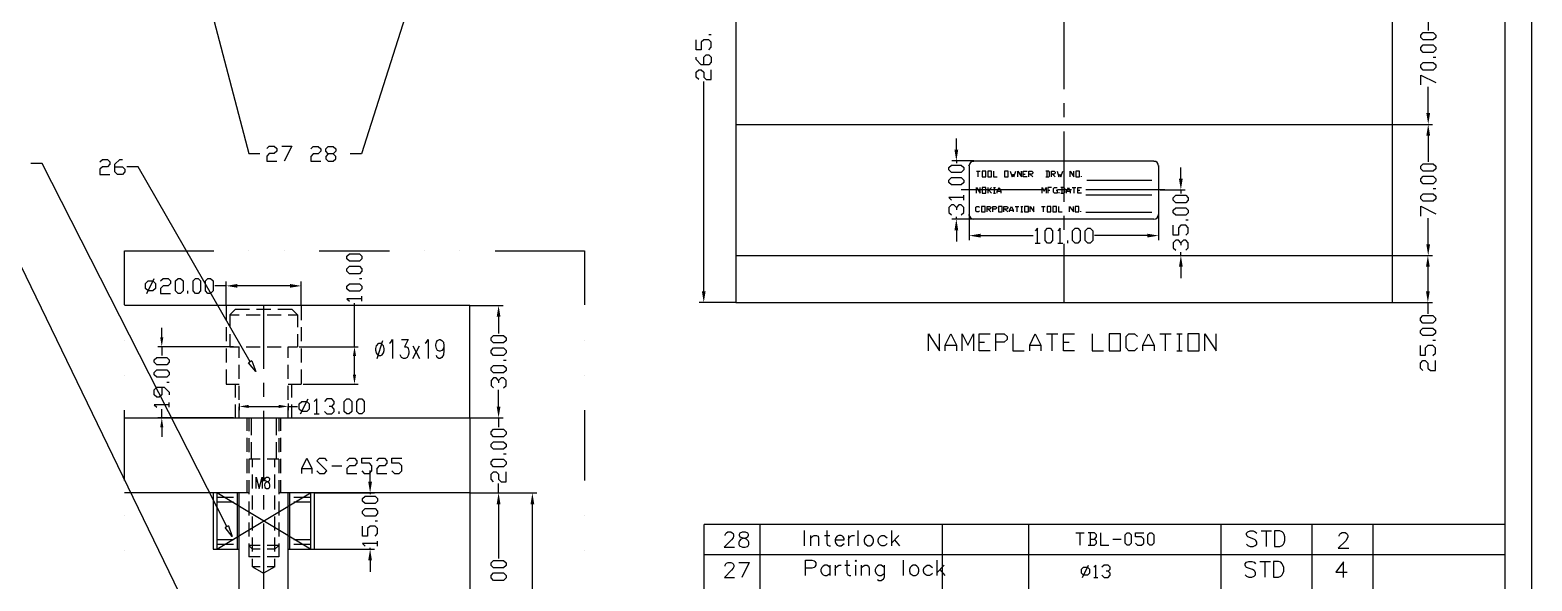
# Model space of a CAD drawing. Header units: inches. Extents: x 2 to 1172, y 492 to 1320.
# Drawn here: x 768.5 to 1169.4, y 760.3 to 907.4 of the extents above; entities that cross this region are included whole.
import ezdxf

# ---------------------------------------------------------------- set-up
doc = ezdxf.new("R2010")
doc.units = ezdxf.units.IN
doc.header["$MEASUREMENT"] = 0

# ---------------------------------------------------------------- blocks, each defined once
blk = doc.blocks.new('AHH1270-500010_1')
at = {"transparency": 33554687}
for points in [[(1140.78, 883.67), (1140.28, 880.67), (1139.78, 883.67)], [(1140.78, 877.66), (1140.28, 880.67), (1139.78, 877.66)], [(1014.81, 873.91), (1014.31, 870.9), (1013.81, 873.91)], [(1074.75, 866.15), (1074.25, 863.15), (1073.74, 866.15)], [(1014.81, 852.38), (1014.31, 855.39), (1013.81, 852.38)], [(1020.76, 850.45), (1017.76, 850.95), (1020.76, 851.45)], [(1065.32, 850.45), (1068.32, 850.95), (1065.32, 851.45)], [(1140.78, 848.63), (1140.28, 845.62), (1139.78, 848.63)], [(1074.75, 842.62), (1074.25, 845.62), (1073.74, 842.62)], [(1140.69, 842.62), (1140.19, 845.62), (1139.69, 842.62)], [(822.39, 837.03), (819.39, 837.53), (822.39, 838.03)], [(836.41, 837.03), (839.42, 837.53), (836.41, 838.03)], [(947.38, 836.11), (946.88, 833.11), (946.38, 836.11)], [(1140.69, 836.11), (1140.19, 833.11), (1139.69, 836.11)], [(892.61, 829.31), (892.11, 832.31), (891.61, 829.31)], [(802.61, 823.8), (802.2, 821.29), (801.78, 823.8)], [(854.06, 818.79), (853.64, 821.29), (853.22, 818.79)], [(854.06, 813.79), (853.64, 811.28), (853.22, 813.79)], [(802.61, 799.77), (802.2, 802.27), (801.78, 799.77)], [(825.4, 804.92), (822.89, 805.34), (825.4, 805.76)], [(833.41, 804.92), (835.91, 805.34), (833.41, 805.76)], [(892.61, 805.27), (892.11, 802.27), (891.61, 805.28)], [(892.61, 805.27), (892.11, 802.27), (891.61, 805.28)], [(858.31, 785.25), (857.81, 782.25), (857.31, 785.25)], [(892.61, 779.24), (892.11, 782.25), (891.61, 779.24)], [(892.61, 779.24), (892.11, 782.25), (891.61, 779.24)], [(901.63, 779.24), (901.13, 782.25), (900.63, 779.24)], [(858.31, 764.22), (857.81, 767.23), (857.31, 764.22)]]:
    blk.add_hatch(color=1, dxfattribs=at).paths.add_polyline_path(points)
for points in [[(0.12, 490.67), (1167.98, 490.67), (1167.98, 1318.03), (0.12, 1318.03), (0.12, 490.67)], [(21.3, 1310.77), (1160.72, 1310.77), (1160.72, 497.92)], [(839.57, 787.47), (839.57, 788.8), (840.92, 791.48), (842.25, 788.8), (842.25, 787.47)], [(843.58, 788.14), (844.26, 787.47), (845.59, 787.47), (846.26, 788.14), (843.58, 790.8), (844.26, 791.48), (845.59, 791.48), (846.26, 790.8)], [(851.6, 790.8), (852.27, 791.48), (853.6, 791.48), (854.28, 790.8), (854.28, 790.15), (853.6, 789.47), (852.27, 789.47), (851.6, 788.8), (851.6, 787.47), (854.28, 787.47)], [(855.61, 788.14), (856.26, 787.47), (857.61, 787.47), (858.27, 788.14), (858.27, 789.47), (857.61, 790.15), (855.61, 790.15), (855.61, 791.48), (858.27, 791.48)], [(859.61, 790.8), (860.27, 791.48), (861.62, 791.48), (862.27, 790.8), (862.27, 790.15), (861.62, 789.47), (860.27, 789.47), (859.61, 788.8), (859.61, 787.47), (862.27, 787.47)], [(863.6, 788.14), (864.28, 787.47), (865.61, 787.47), (866.28, 788.14), (866.28, 789.47), (865.61, 790.15), (863.6, 790.15), (863.6, 791.48), (866.28, 791.48)], [(839.57, 788.8), (842.25, 788.8)], [(847.59, 789.47), (850.27, 789.47)], [(816.87, 782.24), (816.87, 767.22)], [(841.91, 782.24), (841.91, 767.22)], [(821.38, 780.98), (816.87, 780.98)], [(821.38, 779.74), (816.87, 779.74)], [(841.91, 780.98), (837.41, 780.98)], [(841.91, 779.74), (837.41, 779.74)], [(952.56, 770.84), (952.56, 771.05), (952.74, 771.42), (952.95, 771.6), (953.32, 771.81), (954.08, 771.81), (954.47, 771.6), (954.69, 771.42), (954.85, 771.05), (954.85, 770.66), (954.69, 770.25), (954.3, 769.7), (952.35, 767.75), (955.06, 767.75)], [(957.19, 767.75), (957.95, 767.75), (958.53, 767.96), (958.71, 768.12), (958.93, 768.51), (958.93, 769.1), (958.71, 769.49), (958.32, 769.86), (957.77, 770.07), (956.6, 770.46), (956.42, 770.84), (956.42, 771.21), (956.6, 771.6), (957.19, 771.81), (957.95, 771.81), (958.53, 771.6), (958.71, 771.21), (958.71, 770.84), (958.53, 770.46), (958.16, 770.25), (956.81, 769.86), (956.42, 769.49), (956.21, 769.1), (956.21, 768.51), (956.42, 768.12), (957.19, 767.75)], [(973.8, 768.09), (973.8, 772.25)], [(975.38, 770.87), (975.38, 768.09)], [(975.38, 770.09), (975.99, 770.66), (976.38, 770.87), (977, 770.87), (977.39, 770.66), (977.55, 770.09), (977.55, 768.09)], [(979.14, 770.87), (980.54, 770.87)], [(979.76, 772.25), (979.76, 768.87), (979.94, 768.32), (980.33, 768.09), (980.76, 768.09)], [(981.93, 769.7), (984.32, 769.7), (984.32, 770.09), (984.09, 770.48), (983.93, 770.66), (983.54, 770.87), (982.92, 770.87), (982.53, 770.66), (982.14, 770.27), (981.93, 769.7), (981.93, 769.26), (982.14, 768.71), (982.53, 768.32), (982.92, 768.09), (983.54, 768.09), (984.32, 768.71)], [(985.49, 770.87), (985.49, 768.09)], [(985.49, 769.7), (985.72, 770.27), (986.11, 770.66), (986.5, 770.87), (987.1, 770.87)], [(988.08, 768.09), (988.08, 772.25)], [(990.65, 768.09), (991.27, 768.09), (991.66, 768.32), (992.05, 768.71), (992.23, 769.26), (992.23, 769.7), (992.05, 770.27), (991.66, 770.66), (991.27, 770.87), (990.65, 770.87), (990.26, 770.66), (989.87, 770.27), (989.66, 769.7), (989.66, 769.26), (989.87, 768.71), (990.65, 768.09)], [(995.81, 768.71), (995.42, 768.32), (995.03, 768.09), (994.43, 768.09), (994.04, 768.32), (993.65, 768.71), (993.44, 769.26), (993.44, 769.7), (993.65, 770.27), (994.04, 770.66), (994.43, 770.87), (995.03, 770.87), (995.81, 770.27)], [(997, 772.25), (997, 768.09)], [(997, 768.87), (998.99, 770.87)], [(1046.23, 771.58), (1048.41, 771.58)], [(1047.33, 768.3), (1047.33, 771.58)], [(1049.51, 768.3), (1051.16, 768.3), (1051.71, 768.83), (1051.71, 769.38), (1051.16, 769.93), (1051.71, 770.48), (1051.71, 771.03), (1051.16, 771.58), (1049.51, 771.58)], [(1050.06, 771.58), (1050.06, 768.3)], [(1050.06, 769.93), (1051.16, 769.93)], [(1052.81, 771.58), (1052.81, 768.3), (1054.99, 768.3)], [(1056.09, 769.93), (1058.29, 769.93)], [(1059.94, 768.3), (1059.39, 768.83), (1059.39, 771.03), (1059.94, 771.58), (1060.47, 771.58), (1061.02, 771.03), (1061.02, 768.83), (1060.47, 768.3), (1059.94, 768.3)], [(1062.12, 768.83), (1062.67, 768.3), (1063.77, 768.3), (1064.32, 768.83), (1064.32, 769.93), (1063.77, 770.48), (1062.12, 770.48), (1062.12, 771.58), (1064.32, 771.58)], [(1065.97, 768.3), (1065.42, 768.83), (1065.42, 771.03), (1065.97, 771.58), (1066.5, 771.58), (1067.05, 771.03), (1067.05, 768.83), (1066.5, 768.3), (1065.97, 768.3)], [(1091.74, 768.55), (1092.13, 768.16), (1092.73, 767.95), (1093.51, 767.95), (1094.11, 768.16), (1094.5, 768.55), (1094.5, 769.12), (1094.29, 769.54), (1094.11, 769.72), (1093.72, 769.93), (1092.13, 770.5), (1091.95, 770.71), (1091.74, 771.1), (1091.74, 771.49), (1092.13, 771.88), (1092.73, 772.11), (1093.51, 772.11), (1094.11, 771.88), (1094.5, 771.49)], [(1095.71, 772.11), (1098.48, 772.11)], [(1097.09, 767.95), (1097.09, 772.11)], [(1099.27, 767.95), (1100.66, 767.95), (1101.26, 768.16), (1101.65, 768.55), (1101.83, 768.94), (1102.04, 769.54), (1102.04, 770.5), (1101.83, 771.1), (1101.65, 771.49), (1101.26, 771.88), (1100.66, 772.11), (1099.27, 772.11), (1099.27, 767.95)], [(1116.51, 770.66), (1116.51, 770.87), (1116.67, 771.26), (1116.9, 771.44), (1117.29, 771.65), (1118.07, 771.65), (1118.46, 771.44), (1118.67, 771.26), (1118.85, 770.87), (1118.85, 770.48), (1118.67, 770.06), (1118.28, 769.49), (1116.28, 767.48), (1119.07, 767.48)], [(821.38, 769.72), (816.87, 769.72)], [(821.38, 768.48), (816.87, 768.48)], [(841.91, 769.72), (837.41, 769.72)], [(841.91, 768.48), (837.41, 768.48)], [(997.78, 769.7), (999.16, 768.09)], [(952.61, 762.71), (952.61, 762.93), (952.77, 763.32), (952.98, 763.48), (953.36, 763.69), (954.12, 763.69), (954.51, 763.48), (954.72, 763.32), (954.88, 762.93), (954.88, 762.55), (954.72, 762.13), (954.33, 761.58), (952.4, 759.65), (955.09, 759.65)], [(956.26, 763.69), (958.96, 763.69), (957.01, 759.65)], [(974, 760.16), (974, 764.31), (975.77, 764.31), (976.39, 764.1), (976.55, 763.92), (976.78, 763.53), (976.78, 762.93), (976.55, 762.54), (976.39, 762.32), (975.77, 762.15), (974, 762.15)], [(980.56, 762.32), (980.15, 762.71), (979.76, 762.93), (979.16, 762.93), (978.77, 762.71), (978.38, 762.32), (978.17, 761.76), (978.17, 761.33), (978.38, 760.76), (978.77, 760.37), (979.16, 760.16), (979.76, 760.16), (980.56, 760.76)], [(980.56, 762.93), (980.56, 760.16)], [(981.93, 762.93), (981.93, 760.16)], [(981.93, 761.76), (982.16, 762.32), (982.55, 762.71), (982.94, 762.93), (983.54, 762.93)], [(984.52, 762.93), (985.9, 762.93)], [(985.12, 764.31), (985.12, 760.94), (985.3, 760.37), (985.69, 760.16), (986.11, 760.16)], [(987.51, 763.92), (987.28, 764.1), (987.51, 764.31), (987.67, 764.1), (987.51, 763.92)], [(987.51, 760.16), (987.51, 762.93)], [(988.88, 762.93), (988.88, 760.16)], [(988.88, 762.15), (989.48, 762.71), (989.87, 762.93), (990.47, 762.93), (990.86, 762.71), (991.04, 762.15), (991.04, 760.16)], [(995.03, 762.32), (994.64, 762.71), (994.25, 762.93), (993.65, 762.93), (993.26, 762.71), (992.87, 762.32), (992.64, 761.76), (992.64, 761.33), (992.87, 760.76), (993.26, 760.37), (993.65, 760.16), (994.25, 760.16), (995.03, 760.76)], [(995.03, 762.93), (995.03, 759.77), (994.82, 759.15), (994.64, 758.99), (994.25, 758.76), (993.65, 758.76), (993.26, 758.99)], [(1000.17, 760.16), (1000.17, 764.31)], [(1002.76, 760.16), (1003.37, 760.16), (1003.76, 760.37), (1004.15, 760.76), (1004.32, 761.33), (1004.32, 761.76), (1004.15, 762.32), (1003.76, 762.71), (1003.37, 762.93), (1002.76, 762.93), (1002.37, 762.71), (1001.98, 762.32), (1001.77, 761.76), (1001.77, 761.33), (1001.98, 760.76), (1002.76, 760.16)], [(1007.92, 760.76), (1007.53, 760.37), (1007.14, 760.16), (1006.52, 760.16), (1006.13, 760.37), (1005.74, 760.76), (1005.53, 761.33), (1005.53, 761.76), (1005.74, 762.32), (1006.13, 762.71), (1006.52, 762.93), (1007.14, 762.93), (1007.92, 762.32)], [(1009.11, 764.31), (1009.11, 760.16)], [(1009.11, 760.94), (1011.1, 762.93)], [(1048.25, 760.25), (1047.7, 760.78), (1047.7, 761.88), (1048.25, 762.43), (1049.33, 762.43), (1049.88, 761.88), (1049.88, 760.78), (1049.33, 760.25), (1048.25, 760.25)], [(1047.97, 759.7), (1049.62, 762.98)], [(1051.53, 759.7), (1051.53, 762.98), (1050.98, 762.43)], [(1054.81, 761.33), (1055.36, 761.88), (1055.36, 762.43), (1054.81, 762.98), (1053.73, 762.98), (1053.18, 762.43)], [(1091.42, 760.37), (1091.81, 759.98), (1092.41, 759.77), (1093.19, 759.77), (1093.79, 759.98), (1094.18, 760.37), (1094.18, 760.94), (1093.97, 761.37), (1093.79, 761.54), (1093.4, 761.76), (1091.81, 762.32), (1091.63, 762.54), (1091.42, 762.93), (1091.42, 763.32), (1091.81, 763.71), (1092.41, 763.94), (1093.19, 763.94), (1093.79, 763.71), (1094.18, 763.32)], [(1095.37, 763.94), (1098.16, 763.94)], [(1096.77, 759.77), (1096.77, 763.94)], [(1098.95, 759.77), (1100.34, 759.77), (1100.94, 759.98), (1101.33, 760.37), (1101.51, 760.76), (1101.72, 761.37), (1101.72, 762.32), (1101.51, 762.93), (1101.33, 763.32), (1100.94, 763.71), (1100.34, 763.94), (1098.95, 763.94), (1098.95, 759.77)], [(1117.63, 759.7), (1117.63, 763.87), (1115.62, 761.1), (1118.62, 761.1)], [(1009.89, 761.76), (1011.28, 760.16)], [(1050.98, 759.7), (1052.08, 759.7)], [(1053.18, 760.25), (1053.73, 759.7), (1054.81, 759.7), (1055.36, 760.25), (1055.36, 760.78), (1054.81, 761.33), (1054.28, 761.33)]]:
    blk.add_lwpolyline(points, dxfattribs=at)
at = {"color": 4, "transparency": 33554687}
for points in [[(955.41, 965.77), (955.41, 833.1)], [(1130.65, 965.77), (1130.65, 833.1)], [(955.41, 880.66), (1130.65, 880.66)], [(1019.01, 870.89), (1067.07, 870.89)], [(1017.75, 869.65), (1017.75, 856.63)], [(1019.68, 868.13), (1020.68, 868.13)], [(1020.18, 866.62), (1020.18, 868.13)], [(1021.17, 866.62), (1022.18, 866.62), (1022.18, 868.13), (1021.17, 868.13), (1021.17, 866.62)], [(1022.68, 866.62), (1023.69, 866.62), (1023.69, 868.13), (1022.68, 868.13), (1022.68, 866.62)], [(1024.19, 868.13), (1024.19, 866.62), (1025.18, 866.62)], [(1027.18, 866.62), (1028.19, 866.62), (1028.19, 868.13), (1027.18, 868.13), (1027.18, 866.62)], [(1028.69, 868.13), (1029.19, 866.62), (1029.44, 867.36), (1029.68, 866.62), (1030.2, 868.13)], [(1030.7, 866.62), (1030.7, 868.13), (1031.69, 866.62), (1031.69, 868.13)], [(1033.2, 866.62), (1032.18, 866.62), (1032.18, 868.13), (1033.2, 868.13)], [(1032.18, 867.36), (1032.7, 867.36)], [(1033.69, 866.62), (1033.69, 868.13), (1034.44, 868.13), (1034.7, 867.88), (1034.7, 867.61), (1034.44, 867.36), (1033.69, 867.36)], [(1033.94, 867.36), (1034.7, 866.62)], [(1038.2, 866.62), (1038.96, 866.62), (1039.21, 866.87), (1039.21, 867.88), (1038.96, 868.13), (1038.2, 868.13)], [(1038.45, 868.13), (1038.45, 866.62)], [(1039.7, 866.62), (1039.7, 868.13), (1040.45, 868.13), (1040.7, 867.88), (1040.7, 867.61), (1040.45, 867.36), (1039.7, 867.36)], [(1039.95, 867.36), (1040.7, 866.62)], [(1041.21, 868.13), (1041.71, 866.62), (1041.96, 867.36), (1042.2, 866.62), (1042.7, 868.13)], [(1044.71, 866.62), (1044.71, 868.13), (1045.72, 866.62), (1045.72, 868.13)], [(1046.21, 866.62), (1047.21, 866.62), (1047.21, 868.13), (1046.21, 868.13), (1046.21, 866.62)], [(1047.72, 866.62), (1047.72, 866.87)], [(1068.31, 869.65), (1068.31, 856.63)], [(1019.72, 862.29), (1019.72, 863.8), (1020.71, 862.29), (1020.71, 863.8)], [(1021.23, 862.29), (1022.22, 862.29), (1022.22, 863.8), (1021.23, 863.8), (1021.23, 862.29)], [(1022.71, 863.8), (1022.71, 862.29)], [(1022.71, 863.05), (1022.96, 863.05), (1023.73, 863.8)], [(1022.96, 863.05), (1023.73, 862.29)], [(1024.22, 863.8), (1024.72, 863.8)], [(1024.22, 862.29), (1024.72, 862.29)], [(1024.47, 862.29), (1024.47, 863.8)], [(1025.23, 862.29), (1025.23, 862.81), (1025.73, 863.8), (1026.23, 862.81), (1026.23, 862.29)], [(1025.23, 862.81), (1026.23, 862.81)], [(1037.24, 862.29), (1037.24, 863.8), (1037.74, 862.81), (1038.25, 863.8), (1038.25, 862.29)], [(1039.74, 863.8), (1038.75, 863.8), (1038.75, 862.29)], [(1038.75, 863.05), (1039.24, 863.05)], [(1041, 863.05), (1041.25, 863.05), (1041.25, 862.29), (1040.5, 862.29), (1040.24, 862.54), (1040.24, 863.55), (1040.5, 863.8), (1041.25, 863.8)], [(1041.74, 862.29), (1041.74, 862.54)], [(1042.24, 862.29), (1043, 862.29), (1043.25, 862.54), (1043.25, 863.55), (1043, 863.8), (1042.24, 863.8)], [(1042.49, 863.8), (1042.49, 862.29)], [(1043.75, 862.29), (1043.75, 862.81), (1044.24, 863.8), (1044.74, 862.81), (1044.74, 862.29)], [(1043.75, 862.81), (1044.74, 862.81)], [(1045.26, 863.8), (1046.25, 863.8)], [(1045.75, 862.29), (1045.75, 863.8)], [(1047.76, 862.29), (1046.74, 862.29), (1046.74, 863.8), (1047.76, 863.8)], [(1046.74, 863.05), (1047.26, 863.05)], [(1049.17, 865.8), (1066.54, 865.8)], [(1020.52, 857.52), (1020.27, 857.27), (1019.77, 857.27), (1019.52, 857.52), (1019.52, 858.51), (1019.77, 858.76), (1020.27, 858.76), (1020.52, 858.51)], [(1021.03, 857.27), (1022.02, 857.27), (1022.02, 858.76), (1021.03, 858.76), (1021.03, 857.27)], [(1022.52, 857.27), (1022.52, 858.76), (1023.28, 858.76), (1023.53, 858.51), (1023.53, 858.27), (1023.28, 858.02), (1022.52, 858.02)], [(1024.03, 857.27), (1024.03, 858.76), (1024.77, 858.76), (1025.02, 858.51), (1025.02, 858.27), (1024.77, 858.02), (1024.03, 858.02)], [(1025.53, 857.27), (1026.53, 857.27), (1026.53, 858.76), (1025.53, 858.76), (1025.53, 857.27)], [(1027.02, 857.27), (1027.02, 858.76), (1027.79, 858.76), (1028.04, 858.51), (1028.04, 858.27), (1027.79, 858.02), (1027.02, 858.02)], [(1028.53, 857.27), (1028.53, 857.77), (1029.03, 858.76), (1029.52, 857.77), (1029.52, 857.27)], [(1030.04, 858.76), (1031.03, 858.76)], [(1030.54, 857.27), (1030.54, 858.76)], [(1031.53, 858.76), (1032.04, 858.76)], [(1031.78, 857.27), (1031.78, 858.76)], [(1032.54, 857.27), (1033.53, 857.27), (1033.53, 858.76), (1032.54, 858.76), (1032.54, 857.27)], [(1034.03, 857.27), (1034.03, 858.76), (1035.04, 857.27), (1035.04, 858.76)], [(1037.04, 858.76), (1038.04, 858.76)], [(1037.54, 857.27), (1037.54, 858.76)], [(1038.55, 857.27), (1039.54, 857.27), (1039.54, 858.76), (1038.55, 858.76), (1038.55, 857.27)], [(1040.04, 857.27), (1041.05, 857.27), (1041.05, 858.76), (1040.04, 858.76), (1040.04, 857.27)], [(1041.55, 858.76), (1041.55, 857.27), (1042.54, 857.27)], [(1044.55, 857.27), (1044.55, 858.76), (1045.56, 857.27), (1045.56, 858.76)], [(1046.05, 857.27), (1047.05, 857.27), (1047.05, 858.76), (1046.05, 858.76), (1046.05, 857.27)], [(1048.86, 861.83), (1066.54, 861.83)], [(1067.07, 855.37), (1019.01, 855.37)], [(1022.77, 858.02), (1023.53, 857.27)], [(1027.27, 858.02), (1028.04, 857.27)], [(1028.53, 857.77), (1029.52, 857.77)], [(1031.53, 857.27), (1032.04, 857.27)], [(1047.56, 857.27), (1047.56, 857.52)], [(1048.86, 857.2), (1066.54, 857.2)], [(955.41, 845.62), (1130.65, 845.62)], [(884.46, 802.26), (884.46, 832.3), (792.24, 832.3)], [(819.37, 832.3), (819.37, 828.37)], [(820.39, 829.8), (821.89, 831.29), (825.63, 831.29)], [(827.51, 831.29), (831.27, 831.29)], [(833.15, 831.29), (836.9, 831.29)], [(836.9, 831.29), (838.4, 829.8)], [(839.41, 832.3), (839.41, 828.37)], [(955.41, 833.1), (1130.65, 833.1)], [(819.37, 826.49), (819.37, 822.73)], [(820.39, 829.8), (822.81, 829.8)], [(820.39, 829.8), (820.39, 826.49)], [(824.69, 829.8), (828.45, 829.8)], [(830.33, 829.8), (834.09, 829.8)], [(835.96, 829.8), (838.4, 829.8)], [(838.4, 829.8), (838.4, 826.49)], [(839.41, 826.49), (839.41, 822.73)], [(820.39, 824.61), (820.39, 821.29)], [(838.4, 824.61), (838.4, 821.29)], [(860.18, 818.91), (859.84, 819.11), (859.49, 819.64), (859.33, 820.31), (859.33, 820.79), (859.52, 821.52), (860.18, 822.25)], [(859.67, 818.17), (861.19, 822.97)], [(860.18, 822.25), (860.7, 822.25)], [(860.7, 818.91), (861.01, 819.11), (861.39, 819.64), (861.53, 820.31), (861.53, 820.79), (861.35, 821.52), (860.7, 822.25)], [(862.98, 822.25), (863.36, 822.46), (863.82, 823.19), (863.82, 818.17)], [(866.18, 823.19), (868, 823.19), (867.01, 821.25), (867.49, 821.25), (867.86, 821.04), (868, 820.79), (868.18, 820.1), (868.18, 819.59), (868, 818.91), (867.66, 818.43), (867.17, 818.17), (866.69, 818.17), (866.18, 818.43), (865.84, 819.11)], [(872.49, 822.25), (872.86, 822.46), (873.34, 823.19), (873.34, 818.17)], [(877.51, 821.52), (877.37, 820.79), (876.99, 820.31), (876.53, 820.1), (876.34, 820.1), (875.84, 820.31), (875.5, 820.79), (875.36, 821.52), (875.36, 821.77), (875.5, 822.46), (875.84, 822.92), (876.34, 823.19), (876.53, 823.19), (876.99, 822.92), (877.37, 822.46), (877.51, 821.52), (877.51, 820.31), (877.37, 819.11), (876.99, 818.43), (876.53, 818.17), (876.19, 818.17), (875.68, 818.43), (875.5, 818.91)], [(1006.84, 820.23), (1006.84, 824.73), (1009.84, 820.23), (1009.84, 824.73)], [(1011.35, 820.23), (1011.35, 821.73), (1012.85, 824.73), (1014.36, 821.73), (1014.36, 820.23)], [(1015.85, 820.23), (1015.85, 824.73), (1017.36, 821.73), (1018.87, 824.73), (1018.87, 820.23)], [(1023.37, 820.23), (1020.36, 820.23), (1020.36, 824.73), (1023.37, 824.73)], [(1020.36, 822.48), (1021.86, 822.48)], [(1024.86, 820.23), (1024.86, 824.73), (1027.11, 824.73), (1027.88, 823.99), (1027.88, 823.22), (1027.11, 822.48), (1024.86, 822.48)], [(1029.37, 824.73), (1029.37, 820.23), (1032.38, 820.23)], [(1033.89, 820.23), (1033.89, 821.73), (1035.38, 824.73), (1036.88, 821.73), (1036.88, 820.23)], [(1038.39, 824.73), (1041.39, 824.73)], [(1039.88, 820.23), (1039.88, 824.73)], [(1045.89, 820.23), (1042.9, 820.23), (1042.9, 824.73), (1045.89, 824.73)], [(1042.9, 822.48), (1044.39, 822.48)], [(1050.61, 824.73), (1050.61, 820.23), (1053.63, 820.23)], [(1055.12, 820.23), (1058.13, 820.23), (1058.13, 824.73), (1055.12, 824.73), (1055.12, 820.23)], [(1062.63, 820.97), (1061.89, 820.23), (1060.38, 820.23), (1059.64, 820.97), (1059.64, 823.99), (1060.38, 824.73), (1061.89, 824.73), (1062.63, 823.99)], [(1064.14, 820.23), (1064.14, 821.73), (1065.63, 824.73), (1067.14, 821.73), (1067.14, 820.23)], [(1068.65, 824.73), (1071.64, 824.73)], [(1070.14, 820.23), (1070.14, 824.73)], [(1073.15, 824.73), (1074.64, 824.73)], [(1073.9, 820.23), (1073.9, 824.73)], [(1076.15, 820.23), (1079.16, 820.23), (1079.16, 824.73), (1076.15, 824.73), (1076.15, 820.23)], [(1080.65, 820.23), (1080.65, 824.73), (1083.67, 820.23), (1083.67, 824.73)], [(819.37, 820.85), (819.37, 817.09)], [(820.39, 821.29), (822.81, 821.29)], [(822.89, 818.35), (822.89, 821.29)], [(824.69, 821.29), (828.45, 821.29)], [(830.33, 821.29), (834.09, 821.29)], [(835.9, 818.35), (835.9, 821.29)], [(835.96, 821.29), (838.4, 821.29)], [(839.41, 820.85), (839.41, 817.09)], [(860.18, 818.91), (860.7, 818.91)], [(869.19, 818.17), (871.02, 821.52)], [(869.19, 821.52), (871.02, 818.17)], [(1011.35, 821.73), (1014.36, 821.73)], [(1033.89, 821.73), (1036.88, 821.73)], [(1064.14, 821.73), (1067.14, 821.73)], [(1073.15, 820.23), (1074.64, 820.23)], [(819.37, 815.22), (819.37, 811.27), (822.89, 811.27)], [(822.89, 812.71), (822.89, 816.47)], [(835.9, 812.71), (835.9, 816.47)], [(839.41, 815.22), (839.41, 811.27)], [(821.89, 807.71), (821.89, 811.27)], [(822.89, 807.08), (822.89, 810.84)], [(835.9, 811.27), (839.41, 811.27)], [(835.9, 807.08), (835.9, 810.84)], [(836.9, 807.71), (836.9, 811.27)], [(792.24, 802.26), (884.46, 802.26), (884.46, 782.24), (833.4, 782.24)], [(821.89, 802.26), (821.89, 805.83)], [(821.89, 802.26), (822.89, 802.26)], [(821.89, 802.26), (825.63, 802.26)], [(822.89, 802.26), (822.89, 805.2)], [(824.89, 802.26), (824.89, 798.82)], [(825.39, 802.26), (825.39, 798.75)], [(826.1, 802.26), (826.1, 797.69)], [(827.51, 802.26), (831.27, 802.26)], [(832.69, 802.26), (832.69, 797.69)], [(833.15, 802.26), (836.9, 802.26)], [(833.4, 802.26), (833.4, 798.75)], [(833.9, 802.26), (833.9, 798.82)], [(835.9, 802.26), (835.9, 805.2)], [(835.9, 802.26), (836.9, 802.26)], [(836.9, 802.26), (836.9, 805.83)], [(824.89, 796.94), (824.89, 793.18)], [(825.39, 796.89), (825.39, 793.13)], [(826.1, 795.82), (826.1, 791.25)], [(832.69, 795.82), (832.69, 791.25)], [(833.4, 796.89), (833.4, 793.13)], [(833.9, 796.94), (833.9, 793.18)], [(824.89, 791.32), (824.89, 787.56)], [(825.39, 791.25), (825.39, 787.49)], [(828.45, 791.25), (825.39, 791.25)], [(826.4, 789.08), (826.4, 791.25)], [(833.4, 791.25), (830.33, 791.25)], [(832.39, 789.08), (832.39, 791.25)], [(833.4, 791.25), (833.4, 787.49)], [(833.9, 791.32), (833.9, 787.56)], [(826.4, 783.46), (826.4, 787.2)], [(827.35, 783.44), (827.35, 786.44), (828.15, 783.44), (828.95, 786.44), (828.95, 783.44)], [(830.17, 783.44), (830.56, 783.44), (830.87, 783.59), (830.95, 783.71), (831.06, 783.99), (831.06, 784.44), (830.95, 784.72), (830.76, 785.01), (830.46, 785.17), (829.86, 785.45), (829.75, 785.71), (829.75, 786), (829.86, 786.28), (830.17, 786.44), (830.56, 786.44), (830.87, 786.28), (830.95, 786), (830.87, 785.45), (830.65, 785.29), (829.94, 785.01), (829.75, 784.72), (829.66, 784.44), (829.75, 783.71), (830.17, 783.44)], [(832.39, 783.46), (832.39, 787.2)], [(825.39, 782.24), (792.24, 782.24)], [(815.88, 782.24), (815.88, 767.22)], [(822.39, 767.22), (822.39, 782.24)], [(822.89, 632.05), (822.89, 782.24)], [(824.89, 785.68), (824.89, 782.24)], [(825.39, 785.61), (825.39, 781.87)], [(833.4, 785.61), (833.4, 781.87)], [(833.9, 785.68), (833.9, 782.24)], [(835.9, 632.05), (835.9, 782.24)], [(836.4, 767.22), (836.4, 782.24)], [(842.91, 782.24), (842.91, 767.22)], [(884.46, 782.24), (884.46, 732.18)], [(825.39, 779.99), (825.39, 776.23)], [(826.4, 777.82), (826.4, 781.58)], [(832.39, 777.82), (832.39, 781.58)], [(833.4, 779.99), (833.4, 776.23)], [(825.39, 774.35), (825.39, 770.61)], [(826.4, 772.18), (826.4, 775.94)], [(832.39, 772.18), (832.39, 775.94)], [(833.4, 774.35), (833.4, 770.61)], [(826.4, 766.56), (826.4, 770.32)], [(832.39, 766.56), (832.39, 770.32)], [(946.99, 546.64), (946.99, 773.82)], [(1160.69, 773.82), (947.03, 773.82)], [(961.94, 546.64), (961.94, 773.82)], [(1010.62, 546.64), (1010.62, 773.82)], [(1033.62, 546.64), (1033.62, 773.82)], [(1085, 546.64), (1085, 773.82)], [(1109.33, 546.64), (1109.33, 773.82)], [(1125.56, 546.64), (1125.56, 773.82)], [(815.88, 767.22), (822.89, 767.22)], [(825.39, 768.73), (825.39, 765.21)], [(828.45, 768.21), (825.39, 768.21)], [(826.4, 767.22), (825.39, 768.21)], [(828.45, 767.22), (826.4, 767.22)], [(833.4, 768.21), (830.33, 768.21)], [(832.39, 767.22), (830.33, 767.22)], [(832.39, 767.22), (833.4, 768.21)], [(833.4, 768.73), (833.4, 765.21)], [(835.9, 767.22), (842.91, 767.22)], [(828.45, 765.21), (825.39, 765.21)], [(826.4, 762.52), (826.4, 764.68)], [(826.4, 762.52), (829.39, 760.78)], [(828.45, 762.52), (826.4, 762.52)], [(832.39, 762.52), (829.39, 760.78)], [(833.4, 765.21), (830.33, 765.21)], [(832.39, 762.52), (830.33, 762.52)], [(832.39, 762.52), (832.39, 764.68)], [(1160.65, 765.71), (946.99, 765.71)]]:
    blk.add_lwpolyline(points, dxfattribs=at)
at = {"color": 1, "transparency": 33554687}
for points in [[(880.03, 949.95), (855.5, 872.79), (852.48, 872.79)], [(807.24, 942.17), (825.4, 872.86), (828.4, 872.86)], [(1140.28, 912.69), (1140.28, 905.69)], [(1043.04, 908.83), (1043.04, 890.05)], [(948.21, 900.6), (948.87, 901.27), (948.87, 902.6), (948.21, 903.27), (946.87, 903.27), (946.21, 902.6), (946.21, 900.6), (944.86, 900.6), (944.86, 903.27)], [(948.87, 904.61), (948.21, 904.61)], [(1142.28, 903.86), (1141.61, 903.19), (1138.93, 903.19), (1138.27, 903.86), (1138.27, 904.52), (1138.93, 905.19), (1141.61, 905.19), (1142.28, 904.52), (1142.28, 903.86)], [(946.87, 896.59), (946.87, 898.59), (947.54, 899.27), (948.21, 899.27), (948.87, 898.59), (948.87, 897.26), (948.21, 896.59), (946.21, 896.59), (944.86, 897.94), (944.86, 898.59)], [(1142.28, 900.53), (1141.61, 899.85), (1138.93, 899.85), (1138.27, 900.53), (1138.27, 901.18), (1138.93, 901.86), (1141.61, 901.86), (1142.28, 901.18), (1142.28, 900.53)], [(1142.28, 898.52), (1141.61, 898.52)], [(945.54, 892.6), (944.86, 893.26), (944.86, 894.59), (945.54, 895.26), (946.21, 895.26), (946.87, 894.59), (946.87, 893.26), (947.54, 892.6), (948.87, 892.6), (948.87, 895.26)], [(1142.28, 895.84), (1141.61, 895.17), (1138.93, 895.17), (1138.27, 895.84), (1138.27, 896.52), (1138.93, 897.17), (1141.61, 897.17), (1142.28, 896.52), (1142.28, 895.84)], [(946.87, 836.1), (946.87, 892.08)], [(1138.27, 891.18), (1138.27, 893.84), (1142.28, 891.84)], [(1140.28, 883.66), (1140.28, 890.67)], [(1043.04, 886.29), (1043.04, 882.54)], [(1043.04, 878.78), (1043.04, 860)], [(1130.65, 880.66), (1141.46, 880.66)], [(1130.65, 880.66), (1141.46, 880.66)], [(830.21, 874.19), (830.87, 874.86), (832.21, 874.86), (832.87, 874.19), (832.87, 873.53), (832.21, 872.86), (830.87, 872.86), (830.21, 872.19), (830.21, 870.86), (832.87, 870.86)], [(834.2, 874.86), (836.88, 874.86), (834.87, 870.86)], [(841.97, 874.12), (842.64, 874.79), (843.97, 874.79), (844.63, 874.12), (844.63, 873.46), (843.97, 872.79), (842.64, 872.79), (841.97, 872.12), (841.97, 870.79), (844.63, 870.79)], [(846.63, 870.79), (847.98, 870.79), (848.64, 871.46), (848.64, 872.12), (847.98, 872.79), (846.63, 872.79), (845.98, 873.46), (845.98, 874.12), (846.63, 874.79), (847.98, 874.79), (848.64, 874.12), (848.64, 873.46), (847.98, 872.79)], [(1014.31, 873.91), (1014.31, 876.9)], [(1140.28, 877.65), (1140.28, 870.64)], [(826.01, 716.14), (750.87, 871.09), (747.87, 871.09)], [(819.59, 773.25), (770.29, 870.2), (767.27, 870.2)], [(785.68, 870.66), (786.35, 871.32), (787.68, 871.32), (788.36, 870.66), (788.36, 869.99), (787.68, 869.31), (786.35, 869.31), (785.68, 868.66), (785.68, 867.31), (788.36, 867.31)], [(789.69, 869.31), (791.69, 869.31), (792.37, 868.66), (792.37, 867.98), (791.69, 867.31), (790.36, 867.31), (789.69, 867.98), (789.69, 869.99), (791.02, 871.32), (791.69, 871.32)], [(846.63, 872.79), (845.98, 872.12), (845.98, 871.46), (846.63, 870.79)], [(1019.01, 870.89), (1013.1, 870.89)], [(1014.31, 870.89), (1014.31, 870.31)], [(1142.28, 868.82), (1141.61, 868.14), (1138.93, 868.14), (1138.27, 868.82), (1138.27, 869.47), (1138.93, 870.15), (1141.61, 870.15), (1142.28, 869.47), (1142.28, 868.82)], [(825.78, 817.26), (795.86, 869.31), (792.86, 869.31)], [(1016.31, 868.48), (1015.64, 867.81), (1012.98, 867.81), (1012.31, 868.48), (1012.31, 869.14), (1012.98, 869.81), (1015.64, 869.81), (1016.31, 869.14), (1016.31, 868.48)], [(1016.31, 865.15), (1015.64, 864.47), (1012.98, 864.47), (1012.31, 865.15), (1012.31, 865.8), (1012.98, 866.48), (1015.64, 866.48), (1016.31, 865.8), (1016.31, 865.15)], [(1074.23, 866.14), (1074.23, 869.14)], [(1142.28, 865.47), (1141.61, 864.81), (1138.93, 864.81), (1138.27, 865.47), (1138.27, 866.14), (1138.93, 866.81), (1141.61, 866.81), (1142.28, 866.14), (1142.28, 865.47)], [(1016.31, 863.14), (1015.64, 863.14)], [(1037.56, 863.14), (1016.4, 863.14)], [(1045.08, 863.14), (1041.32, 863.14)], [(1069.99, 863.14), (1048.84, 863.14)], [(1068.68, 863.14), (1075.44, 863.14)], [(1074.23, 863.14), (1074.23, 862.22)], [(1142.28, 860.8), (1141.61, 860.13), (1138.93, 860.13), (1138.27, 860.8), (1138.27, 861.48), (1138.93, 862.13), (1141.61, 862.13), (1142.28, 861.48), (1142.28, 860.8)], [(1142.28, 863.46), (1141.61, 863.46)], [(1016.31, 861.14), (1012.31, 861.14), (1012.98, 860.46)], [(1014.31, 858.46), (1013.64, 859.13), (1012.98, 859.13), (1012.31, 858.46), (1012.31, 857.13), (1012.98, 856.46)], [(1015.64, 856.46), (1016.31, 857.13), (1016.31, 858.46), (1015.64, 859.13), (1014.97, 859.13), (1014.31, 858.46), (1014.31, 857.8)], [(1016.31, 860.46), (1016.31, 861.79)], [(1076.24, 860.38), (1075.56, 859.72), (1072.9, 859.72), (1072.23, 860.38), (1072.23, 861.05), (1072.9, 861.72), (1075.56, 861.72), (1076.24, 861.05), (1076.24, 860.38)], [(1076.24, 857.04), (1075.56, 856.39), (1072.9, 856.39), (1072.23, 857.04), (1072.23, 857.72), (1072.9, 858.37), (1075.56, 858.37), (1076.24, 857.72), (1076.24, 857.04)], [(1138.27, 856.12), (1138.27, 858.8), (1142.28, 856.79)], [(1019.01, 855.37), (1013.1, 855.37)], [(1014.31, 855.37), (1014.31, 855.96)], [(1017.75, 856.63), (1017.75, 849.74)], [(1043.04, 856.24), (1043.04, 852.5)], [(1068.31, 856.63), (1068.31, 849.74)], [(1076.24, 855.04), (1075.56, 855.04)], [(1140.28, 848.62), (1140.28, 855.62)], [(1014.31, 852.38), (1014.31, 849.36)], [(1020.75, 850.94), (1034.86, 850.94)], [(1036.02, 848.94), (1036.02, 852.95), (1035.36, 852.27)], [(1038.69, 848.94), (1038.02, 849.61), (1038.02, 852.27), (1038.69, 852.95), (1039.37, 852.95), (1040.02, 852.27), (1040.02, 849.61), (1039.37, 848.94), (1038.69, 848.94)], [(1042.03, 848.94), (1042.03, 852.95), (1041.37, 852.27)], [(1046.04, 848.94), (1045.36, 849.61), (1045.36, 852.27), (1046.04, 852.95), (1046.71, 852.95), (1047.37, 852.27), (1047.37, 849.61), (1046.71, 848.94), (1046.04, 848.94)], [(1049.37, 848.94), (1048.71, 849.61), (1048.71, 852.27), (1049.37, 852.95), (1050.04, 852.95), (1050.72, 852.27), (1050.72, 849.61), (1050.04, 848.94), (1049.37, 848.94)], [(1065.31, 850.94), (1051.21, 850.94)], [(1075.56, 851.03), (1076.24, 851.7), (1076.24, 853.03), (1075.56, 853.71), (1074.23, 853.71), (1073.58, 853.03), (1073.58, 851.03), (1072.23, 851.03), (1072.23, 853.71)], [(855.64, 844.75), (854.97, 844.1), (852.29, 844.1), (851.63, 844.75), (851.63, 845.43), (852.29, 846.1), (854.97, 846.1), (855.64, 845.43), (855.64, 844.75)], [(1035.36, 848.94), (1036.69, 848.94)], [(1041.37, 848.94), (1042.7, 848.94)], [(1043.04, 848.74), (1043.04, 833.1)], [(1044.03, 848.94), (1044.03, 849.61)], [(1074.23, 849.03), (1073.58, 849.7), (1072.9, 849.7), (1072.23, 849.03), (1072.23, 847.7), (1072.9, 847.04)], [(1075.56, 847.04), (1076.24, 847.7), (1076.24, 849.03), (1075.56, 849.7), (1074.91, 849.7), (1074.23, 849.03), (1074.23, 848.37)], [(1074.23, 845.62), (1074.23, 846.53)], [(855.64, 841.42), (854.97, 840.76), (852.29, 840.76), (851.63, 841.42), (851.63, 842.09), (852.29, 842.77), (854.97, 842.77), (855.64, 842.09), (855.64, 841.42)], [(1073.74, 845.62), (1075.44, 845.62)], [(1074.23, 842.61), (1074.23, 839.61)], [(1130.65, 845.62), (1141.39, 845.62)], [(1130.65, 845.62), (1141.46, 845.62)], [(1140.19, 842.61), (1140.19, 836.1)], [(798.52, 836.19), (797.84, 836.86), (797.84, 838.19), (798.52, 838.86), (799.85, 838.86), (800.52, 838.19), (800.52, 836.86), (799.85, 836.19), (798.52, 836.19)], [(798.18, 835.53), (800.19, 839.52)], [(801.85, 838.86), (802.53, 839.52), (803.86, 839.52), (804.53, 838.86), (804.53, 838.19), (803.86, 837.52), (802.53, 837.52), (801.85, 836.86), (801.85, 835.53), (804.53, 835.53)], [(806.53, 835.53), (805.86, 836.19), (805.86, 838.86), (806.53, 839.52), (807.19, 839.52), (807.86, 838.86), (807.86, 836.19), (807.19, 835.53), (806.53, 835.53)], [(811.2, 835.53), (810.54, 836.19), (810.54, 838.86), (811.2, 839.52), (811.87, 839.52), (812.55, 838.86), (812.55, 836.19), (811.87, 835.53), (811.2, 835.53)], [(814.53, 835.53), (813.88, 836.19), (813.88, 838.86), (814.53, 839.52), (815.21, 839.52), (815.88, 838.86), (815.88, 836.19), (815.21, 835.53), (814.53, 835.53)], [(819.37, 832.3), (819.37, 838.72)], [(839.41, 832.3), (839.41, 838.72)], [(855.64, 836.75), (854.97, 836.08), (852.29, 836.08), (851.63, 836.75), (851.63, 837.41), (852.29, 838.08), (854.97, 838.08), (855.64, 837.41), (855.64, 836.75)], [(855.64, 839.41), (854.97, 839.41)], [(809.19, 835.53), (809.19, 836.19)], [(819.37, 837.52), (816.38, 837.52)], [(836.4, 837.52), (822.39, 837.52)], [(855.64, 834.08), (851.63, 834.08), (852.29, 833.42)], [(855.64, 833.42), (855.64, 834.75)], [(829.39, 832.3), (829.39, 815.4)], [(853.64, 821.29), (853.64, 832.91)], [(884.46, 832.3), (893.29, 832.3)], [(955.41, 833.1), (945.68, 833.1)], [(1130.65, 833.1), (1141.39, 833.1)], [(1140.19, 833.1), (1140.19, 830.09)], [(802.19, 823.79), (802.19, 826.29)], [(892.1, 829.31), (892.1, 824.78)], [(1142.19, 828.26), (1141.52, 827.59), (1138.86, 827.59), (1138.18, 828.26), (1138.18, 828.93), (1138.86, 829.59), (1141.52, 829.59), (1142.19, 828.93), (1142.19, 828.26)], [(1142.19, 824.93), (1141.52, 824.25), (1138.86, 824.25), (1138.18, 824.93), (1138.18, 825.58), (1138.86, 826.26), (1141.52, 826.26), (1142.19, 825.58), (1142.19, 824.93)], [(894.11, 822.96), (893.43, 822.28), (890.75, 822.28), (890.1, 822.96), (890.1, 823.63), (890.75, 824.29), (893.43, 824.29), (894.11, 823.63), (894.11, 822.96)], [(1142.19, 822.92), (1141.52, 822.92)], [(804.19, 817.12), (803.52, 816.45), (800.86, 816.45), (800.19, 817.12), (800.19, 817.78), (800.86, 818.45), (803.52, 818.45), (804.19, 817.78), (804.19, 817.12)], [(821.38, 821.29), (801.18, 821.29)], [(802.19, 821.29), (802.19, 818.95)], [(838.9, 821.29), (854.63, 821.29)], [(853.64, 813.77), (853.64, 818.79)], [(894.11, 819.62), (893.43, 818.95), (890.75, 818.95), (890.1, 819.62), (890.1, 820.28), (890.75, 820.95), (893.43, 820.95), (894.11, 820.28), (894.11, 819.62)], [(1141.52, 818.91), (1142.19, 819.59), (1142.19, 820.92), (1141.52, 821.59), (1140.19, 821.59), (1139.51, 820.92), (1139.51, 818.91), (1138.18, 818.91), (1138.18, 821.59)], [(804.19, 813.77), (803.52, 813.11), (800.86, 813.11), (800.19, 813.77), (800.19, 814.44), (800.86, 815.12), (803.52, 815.12), (804.19, 814.44), (804.19, 813.77)], [(826.2, 817.51), (827.27, 814.66), (825.33, 817.02)], [(826.2, 817.51), (825.33, 817.02)], [(894.11, 814.94), (893.43, 814.28), (890.75, 814.28), (890.1, 814.94), (890.1, 815.61), (890.75, 816.29), (893.43, 816.29), (894.11, 815.61), (894.11, 814.94)], [(894.11, 817.62), (893.43, 817.62)], [(1138.86, 814.91), (1138.18, 815.58), (1138.18, 816.91), (1138.86, 817.58), (1139.51, 817.58), (1140.19, 816.91), (1140.19, 815.58), (1140.86, 814.91), (1142.19, 814.91), (1142.19, 817.58)], [(802.19, 810.44), (802.19, 808.43), (801.52, 807.78), (800.86, 807.78), (800.19, 808.43), (800.19, 809.78), (800.86, 810.44), (802.86, 810.44), (804.19, 809.11), (804.19, 808.43)], [(804.19, 811.77), (803.52, 811.77)], [(829.39, 811.64), (829.39, 807.9)], [(839.91, 811.27), (854.63, 811.27)], [(892.1, 812.28), (891.43, 812.94), (890.75, 812.94), (890.1, 812.28), (890.1, 810.93), (890.75, 810.28)], [(893.43, 810.28), (894.11, 810.93), (894.11, 812.28), (893.43, 812.94), (892.76, 812.94), (892.1, 812.28), (892.1, 811.61)], [(804.19, 805.1), (804.19, 806.43)], [(822.89, 806.11), (822.89, 804.34)], [(835.9, 806.11), (835.9, 804.34)], [(839.57, 804), (838.9, 804.65), (838.9, 806), (839.57, 806.66), (840.9, 806.66), (841.58, 806), (841.58, 804.65), (840.9, 804), (839.57, 804)], [(839.24, 803.32), (841.24, 807.33)], [(843.58, 803.32), (843.58, 807.33), (842.91, 806.66)], [(847.59, 805.33), (848.25, 806), (848.25, 806.66), (847.59, 807.33), (846.24, 807.33), (845.59, 806.66)], [(851.6, 803.32), (850.92, 804), (850.92, 806.66), (851.6, 807.33), (852.25, 807.33), (852.93, 806.66), (852.93, 804), (852.25, 803.32), (851.6, 803.32)], [(854.93, 803.32), (854.26, 804), (854.26, 806.66), (854.93, 807.33), (855.59, 807.33), (856.26, 806.66), (856.26, 804), (855.59, 803.32), (854.93, 803.32)], [(892.1, 805.26), (892.1, 809.78)], [(892.1, 805.26), (892.1, 808.27)], [(804.19, 805.77), (800.19, 805.77), (800.86, 805.1)], [(821.38, 802.26), (801.18, 802.26)], [(802.19, 802.26), (802.19, 804.6)], [(825.39, 805.33), (833.4, 805.33)], [(829.39, 804.14), (829.39, 785.36)], [(835.9, 805.33), (838.4, 805.33)], [(842.91, 803.32), (844.24, 803.32)], [(845.59, 804), (846.24, 803.32), (847.59, 803.32), (848.25, 804), (848.25, 804.65), (847.59, 805.33), (846.92, 805.33)], [(849.59, 803.32), (849.59, 804)], [(884.46, 802.26), (893.29, 802.26)], [(884.46, 802.26), (893.29, 802.26)], [(892.1, 802.26), (892.1, 799.76)], [(802.19, 799.76), (802.19, 797.26)], [(894.11, 797.92), (893.43, 797.26), (890.75, 797.26), (890.1, 797.92), (890.1, 798.59), (890.75, 799.26), (893.43, 799.26), (894.11, 798.59), (894.11, 797.92)], [(894.11, 794.58), (893.43, 793.93), (890.75, 793.93), (890.1, 794.58), (890.1, 795.26), (890.75, 795.91), (893.43, 795.91), (894.11, 795.26), (894.11, 794.58)], [(894.11, 789.92), (893.43, 789.24), (890.75, 789.24), (890.1, 789.92), (890.1, 790.57), (890.75, 791.25), (893.43, 791.25), (894.11, 790.57), (894.11, 789.92)], [(894.11, 792.58), (893.43, 792.58)], [(857.8, 785.24), (857.8, 788.25)], [(890.75, 785.24), (890.1, 785.91), (890.1, 787.24), (890.75, 787.91), (891.43, 787.91), (892.1, 787.24), (892.1, 785.91), (892.76, 785.24), (894.11, 785.24), (894.11, 787.91)], [(841.91, 767.22), (816.87, 782.24)], [(816.87, 767.22), (841.91, 782.24)], [(842.91, 782.24), (859.01, 782.24)], [(857.8, 782.24), (857.8, 781.9)], [(884.46, 782.24), (893.29, 782.24)], [(884.46, 782.24), (893.29, 782.24)], [(884.46, 782.24), (902.32, 782.24)], [(892.1, 782.24), (892.1, 784.74)], [(829.39, 781.62), (829.39, 777.86)], [(859.81, 780.08), (859.13, 779.4), (856.47, 779.4), (855.8, 780.08), (855.8, 780.73), (856.47, 781.41), (859.13, 781.41), (859.81, 780.73), (859.81, 780.08)], [(859.81, 776.72), (859.13, 776.07), (856.47, 776.07), (855.8, 776.72), (855.8, 777.4), (856.47, 778.07), (859.13, 778.07), (859.81, 777.4), (859.81, 776.72)], [(892.1, 779.22), (892.1, 776.23)], [(892.1, 779.22), (892.1, 764.72)], [(901.11, 779.22), (901.11, 720.98)], [(829.39, 774.1), (829.39, 755.32)], [(859.81, 774.72), (859.13, 774.72)], [(820.03, 773.48), (820.95, 770.57), (819.14, 773.03)], [(820.03, 773.48), (819.14, 773.03)], [(859.13, 770.73), (859.81, 771.39), (859.81, 772.72), (859.13, 773.39), (857.8, 773.39), (857.13, 772.72), (857.13, 770.73), (855.8, 770.73), (855.8, 773.39)], [(842.91, 767.22), (859.01, 767.22)], [(859.81, 768.73), (855.8, 768.73), (856.47, 768.05)], [(857.8, 767.22), (857.8, 767.55)], [(859.81, 768.05), (859.81, 769.38)], [(857.8, 764.22), (857.8, 761.21)], [(894.11, 762.87), (893.43, 762.22), (890.75, 762.22), (890.1, 762.87), (890.1, 763.55), (890.75, 764.22), (893.43, 764.22), (894.11, 763.55), (894.11, 762.87)], [(894.11, 759.54), (893.43, 758.87), (890.75, 758.87), (890.1, 759.54), (890.1, 760.21), (890.75, 760.87), (893.43, 760.87), (894.11, 760.21), (894.11, 759.54)]]:
    blk.add_lwpolyline(points, dxfattribs=at)
at = {"color": 254, "true_color": 0xdcdcdc, "transparency": 33554687}
for points in [[(792.24, 832.46), (792.24, 846.88), (816.08, 846.88)], [(825.47, 846.88), (825.47, 846.88)], [(834.86, 846.88), (834.86, 846.88)], [(844.24, 846.88), (863.02, 846.88)], [(872.4, 846.88), (872.4, 846.88)], [(881.8, 846.88), (881.8, 846.88)], [(891.18, 846.88), (915.03, 846.88), (915.03, 832.46)], [(792.24, 823.06), (792.24, 823.06)], [(915.03, 823.06), (915.03, 823.06)], [(792.24, 813.68), (792.24, 813.68)], [(915.03, 813.68), (915.03, 813.68)], [(792.24, 785.52), (792.24, 804.3)], [(915.03, 804.3), (915.03, 785.52)], [(792.24, 776.14), (792.24, 776.14)], [(915.03, 776.14), (915.03, 776.14)], [(792.24, 766.74), (792.24, 766.74)], [(915.03, 766.74), (915.03, 766.74)]]:
    blk.add_lwpolyline(points, dxfattribs=at)
at = {"color": 4, "transparency": 33554687}
for points in [[(1019.01, 870.75), (1018.32, 870.91), (1017.76, 870.34), (1017.59, 869.51)], [(1068.31, 869.51), (1068.32, 870.34), (1067.76, 870.91), (1067.07, 870.75)], [(1017.59, 856.56), (1017.76, 855.95), (1018.32, 855.39), (1019.01, 855.32)], [(1067.07, 855.32), (1067.76, 855.39), (1068.32, 855.95), (1068.31, 856.56)]]:
    blk.add_open_spline(points, degree=3, dxfattribs=at)

msp = doc.modelspace()

# ---------------------------------------------------------------- block references
msp.add_blockref('AHH1270-500010_1', (1.45, 1.53))

doc.saveas('drawing.dxf')
